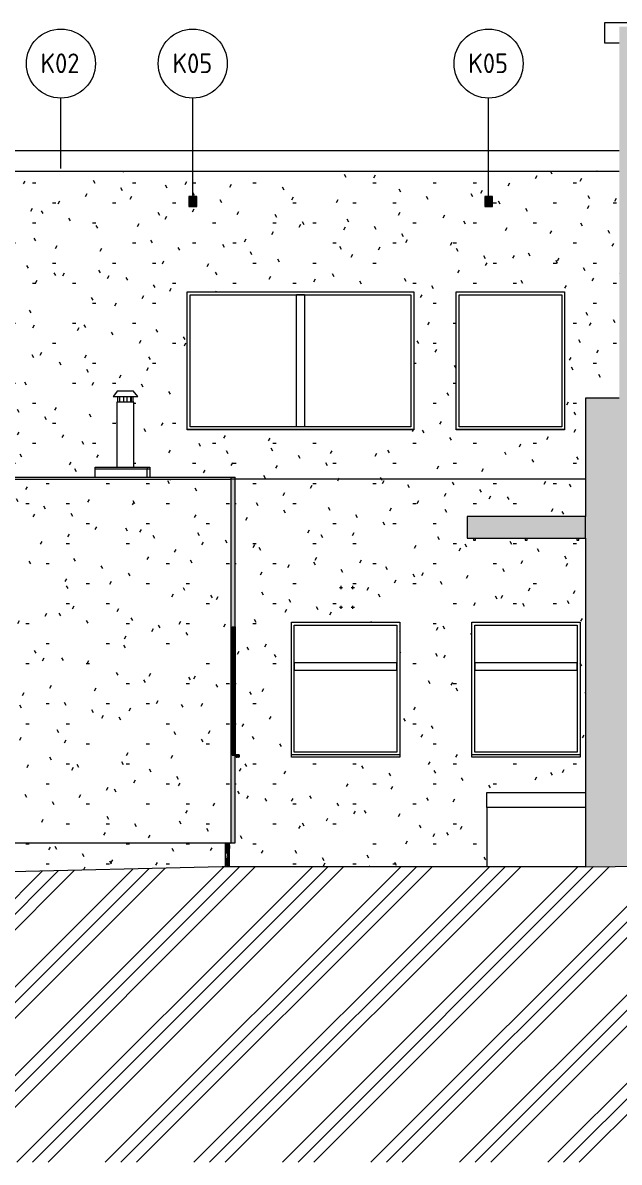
# Model space of a CAD drawing. Header units: millimetres. Extents: x -17526 to 472153, y -45352 to 20466.
# Drawn here: x 240928 to 246977, y -2010 to 9550 of the extents above; entities that cross this region are included whole.
import ezdxf

# ---------------------------------------------------------------- set-up
doc = ezdxf.new("R2010")
doc.units = ezdxf.units.MM
for name, color, linetype, lineweight in [('A-DETL-GENF', 92, 'Continuous', 9), ('A-DETL-THIN', 151, 'Continuous', 9), ('A-FLOR', 192, 'Continuous', 9), ('A-GLAZ', 151, 'Continuous', 9), ('A-ROOF', 132, 'Continuous', 9), ('A-ROOF-IDEN', 132, 'Continuous', 9), ('A-ROOF-OTLN', 132, 'Continuous', 9), ('A-WALL', 113, 'Continuous', 9), ('A-WALL-PATT', 111, 'Continuous', 9), ('E-POWR-CNTR', 130, 'Continuous', 9), ('E-POWR-DROP', 130, 'Continuous', 9), ('M-EQPM', 50, 'Continuous', 9), ('M-EQPM-IDEN', 50, 'Continuous', 9), ('M-HVAC-CDFF', 50, 'Continuous', 9), ('Q-SPCQ', 91, 'Continuous', 9)]:
    doc.layers.add(name, color=color, linetype=linetype, lineweight=lineweight)
doc.styles.add('ISOCPEUR', font='isocpeur.ttf', dxfattribs={"width": 0.9, "height": 200})
pattern_1 = [(0, (331041.9, 0), (812.8, 203.2), [33.528, -576.072, 33.528, -576.072, -3251.2]), (0, (331041.9, 0), (812.8, 203.2), [-1219.2, 33.528, -1185.672, 33.528, -576.072, -1422.4]), (0, (331041.9, 0), (812.8, 203.2), [-3048, 33.528, -372.872, 33.528, -982.472]), (120, (331346.7, 101.6), (-582.37636, 602.30545), [33.528, -576.072, 33.528, -576.072, -3251.2]), (120, (331346.7, 101.6), (-582.37636, 602.30545), [-1219.2, 33.528, -1185.672, 33.528, -576.072, -1422.4]), (120, (331346.7, 101.6), (-582.37636, 602.30545), [-3048, 33.528, -372.872, 33.528, -982.472]), (240, (331448.3, 508), (-230.42364, -805.50545), [33.528, -576.072, 33.528, -576.072, -3251.2]), (240, (331448.3, 508), (-230.42364, -805.50545), [-1219.2, 33.528, -1185.672, 33.528, -576.072, -1422.4]), (240, (331448.3, 508), (-230.42364, -805.50545), [-3048, 33.528, -372.872, 33.528, -982.472])]
pattern_2 = [(0, (242997.24, 0), (2.158, 203.2), [0.08903, -1.53, 0.08903, -1.53, -8.633]), (0, (242997.24, 0), (2.158, 203.2), [-3.237, 0.08903, -3.148, 0.08903, -1.53, -3.777]), (0, (242997.24, 0), (2.158, 203.2), [-8.093, 0.08903, -0.99007, 0.08903, -2.609]), (90.088, (242998.04874, 101.6), (-1.548096044, 602.3053327), [29.036, -498.894, -3343.555]), (90.088, (242998.04874, 101.6), (-1.548096044, 602.3053327), [-527.93, 29.036, -498.894, -2815.625]), (90.088, (242998.04874, 101.6), (-1.548096044, 602.3053327), [-1055.859, 29.036, -1026.823, -1759.766]), (90.088, (242998.04874, 101.6), (-1.548096044, 602.3053327), [-2111.719, 29.036, -498.894, -1231.836]), (90.088, (242998.04874, 101.6), (-1.548096044, 602.3053327), [-2639.649, 29.036, -322.917, -879.883]), (90.088, (242998.04874, 101.6), (-1.548096044, 602.3053327), [-2991.602, 29.036, -850.847]), (269.912, (242998.31874, 508), (-0.614147115, -805.50500681), [29.036, -498.894, -3343.555]), (269.912, (242998.31874, 508), (-0.614147115, -805.50500681), [-527.93, 29.036, -498.894, -2815.625]), (269.912, (242998.31874, 508), (-0.614147115, -805.50500681), [-1055.859, 29.036, -1026.823, -1759.766]), (269.912, (242998.31874, 508), (-0.614147115, -805.50500681), [-2111.719, 29.036, -498.894, -1231.836]), (269.912, (242998.31874, 508), (-0.614147115, -805.50500681), [-2639.649, 29.036, -322.917, -879.883]), (269.912, (242998.31874, 508), (-0.614147115, -805.50500681), [-2991.602, 29.036, -850.847])]
pattern_3 = [(0, (242939.24, 0), (2.158, 203.2), [0.089, -1.53, 0.089, -1.53, -8.633]), (0, (242939.24, 0), (2.158, 203.2), [-3.237, 0.089, -3.148, 0.089, -1.53, -3.777]), (0, (242939.24, 0), (2.158, 203.2), [-8.093, 0.089, -0.9901, 0.089, -2.609]), (90.088, (242940.04874, 101.6), (-1.54809604, 602.3053327), [29.036, -498.894, -3343.555]), (90.088, (242940.04874, 101.6), (-1.54809604, 602.3053327), [-527.93, 29.036, -498.894, -2815.625]), (90.088, (242940.04874, 101.6), (-1.54809604, 602.3053327), [-1055.859, 29.036, -1026.823, -1759.766]), (90.088, (242940.04874, 101.6), (-1.54809604, 602.3053327), [-2111.719, 29.036, -498.894, -1231.836]), (90.088, (242940.04874, 101.6), (-1.54809604, 602.3053327), [-2639.649, 29.036, -322.917, -879.883]), (90.088, (242940.04874, 101.6), (-1.54809604, 602.3053327), [-2991.602, 29.036, -850.847]), (269.912, (242940.31874, 508), (-0.6141471, -805.5050068), [29.036, -498.894, -3343.555]), (269.912, (242940.31874, 508), (-0.6141471, -805.5050068), [-527.93, 29.036, -498.894, -2815.625]), (269.912, (242940.31874, 508), (-0.6141471, -805.5050068), [-1055.859, 29.036, -1026.823, -1759.766]), (269.912, (242940.31874, 508), (-0.6141471, -805.5050068), [-2111.719, 29.036, -498.894, -1231.836]), (269.912, (242940.31874, 508), (-0.6141471, -805.5050068), [-2639.649, 29.036, -322.917, -879.883]), (269.912, (242940.31874, 508), (-0.6141471, -805.5050068), [-2991.602, 29.036, -850.847])]

# ---------------------------------------------------------------- blocks, each defined once
blk = doc.blocks.new('DPS_vetrání_nová - Typ 1-V168-S-Nový')
at = {"layer": 'M-EQPM', "color": 11}
for p, q in [((-55531, 7786), (-55531, 7686)), ((-55451, 7786), (-55531, 7786)), ((-55526, 7691), (-55526, 7781)), ((-55526, 7781), (-55456, 7781)), ((-55526, 7776), (-55456, 7776)), ((-55526, 7767), (-55456, 7767)), ((-55526, 7758), (-55456, 7758)), ((-55526, 7749), (-55456, 7749)), ((-55456, 7781), (-55456, 7691)), ((-55451, 7686), (-55451, 7786)), ((-55531, 7686), (-55451, 7686)), ((-55526, 7740), (-55456, 7740)), ((-55526, 7732), (-55456, 7732)), ((-55526, 7723), (-55456, 7723)), ((-55526, 7714), (-55456, 7714)), ((-55526, 7705), (-55456, 7705)), ((-55526, 7696), (-55456, 7696)), ((-55456, 7691), (-55526, 7691))]:
    blk.add_line(p, q, dxfattribs=at)
blk = doc.blocks.new('OKNO_1k_nadsvetlik - OKNO_1k_nadsvetlik_1200 x 1450-1969503-S-Nový')
at = {"layer": 'A-GLAZ'}
for p, q in [((-87360, 2150), (-87360, 3440)), ((-87360, 3440), (-86320, 3440)), ((-86320, 3440), (-86320, 2150)), ((-87360, 3060), (-86320, 3060)), ((-87360, 3060), (-87360, 2980)), ((-86320, 2980), (-86320, 3060)), ((-86320, 2980), (-87360, 2980)), ((-86320, 2150), (-87360, 2150))]:
    blk.add_line(p, q, dxfattribs=at)
blk = doc.blocks.new('parapet_ext - parapet_ext-V154-S-Nový')
at = {"layer": 'Q-SPCQ'}
for p, q in [((-63247, 2050), (-63247, 2072)), ((-62147, 2072), (-63247, 2072)), ((-62147, 2050), (-63247, 2050)), ((-62147, 2072), (-62147, 2050))]:
    blk.add_line(p, q, dxfattribs=at)
blk = doc.blocks.new('OKNO_1k - OKNO_1k_1200x1500-2034293-S-Nový')
at = {"layer": 'A-GLAZ'}
for p, q in [((-85688, 5450), (-85688, 6790)), ((-85688, 6790), (-84648, 6790)), ((-84648, 6790), (-84648, 5450)), ((-84648, 5450), (-85688, 5450))]:
    blk.add_line(p, q, dxfattribs=at)
blk = doc.blocks.new('parapet_ext - parapet_ext-V169-S-Nový')
at = {"layer": 'Q-SPCQ'}
blk.add_line((-84618, 5422), (-85718, 5422), dxfattribs=at)
blk = doc.blocks.new('OKNO_2k_ - OKNO_2k_2400 x 1500-1963719-S-Nový')
at = {"layer": 'A-GLAZ'}
for p, q in [((-88418, 5450), (-88418, 6790)), ((-88418, 6790), (-86178, 6790)), ((-87338, 5450), (-87338, 6790)), ((-87258, 6790), (-87338, 6790)), ((-87258, 6790), (-87258, 5450)), ((-86178, 6790), (-86178, 5450)), ((-86178, 5450), (-88418, 5450)), ((-87258, 5450), (-87338, 5450))]:
    blk.add_line(p, q, dxfattribs=at)
blk = doc.blocks.new('parapet_ext - parapet_ext-1801991-S-Nový')
at = {"layer": 'Q-SPCQ'}
blk.add_line((-86148, 5422), (-88448, 5422), dxfattribs=at)
blk = doc.blocks.new('parapet_ext - parapet_ext-1802098-S-Nový')
at = {"layer": 'Q-SPCQ'}
for p, q in [((-87924, 2122), (-87927, 2122)), ((-87926, 2120), (-87926, 2100)), ((-87926, 2100), (-87924, 2100)), ((-87924, 2100), (-87924, 2122)), ((-87919, 2122), (-87924, 2122)), ((-87919, 2100), (-87924, 2100)), ((-87919, 2122), (-87919, 2100))]:
    blk.add_line(p, q, dxfattribs=at)
blk = doc.blocks.new('parapet_ext - parapet_ext-V170-S-Nový')
at = {"layer": 'Q-SPCQ'}
for p, q in [((-87932, 2122), (-87935, 2122)), ((-87934, 2120), (-87934, 2100)), ((-87934, 2100), (-87932, 2100)), ((-87932, 2100), (-87932, 2122)), ((-87927, 2122), (-87932, 2122)), ((-87927, 2100), (-87932, 2100)), ((-87927, 2122), (-87927, 2100))]:
    blk.add_line(p, q, dxfattribs=at)
blk = doc.blocks.new('parapet_ext - parapet_ext-V171-S-Nový')
at = {"layer": 'Q-SPCQ'}
for p, q in [((-87940, 2122), (-87943, 2122)), ((-87942, 2120), (-87942, 2100)), ((-87942, 2100), (-87940, 2100)), ((-87940, 2100), (-87940, 2122)), ((-87935, 2122), (-87940, 2122)), ((-87935, 2100), (-87940, 2100)), ((-87935, 2122), (-87935, 2100))]:
    blk.add_line(p, q, dxfattribs=at)
blk = doc.blocks.new('parapet_ext - parapet_ext-V172-S-Nový')
at = {"layer": 'Q-SPCQ'}
for p, q in [((-87948, 2122), (-87990, 2122)), ((-87990, 2120), (-87950, 2120)), ((-87950, 2120), (-87950, 2100)), ((-87950, 2100), (-87948, 2100)), ((-87948, 2100), (-87948, 2122)), ((-87943, 2122), (-87948, 2122)), ((-87943, 2100), (-87948, 2100)), ((-87943, 2122), (-87943, 2100))]:
    blk.add_line(p, q, dxfattribs=at)
blk = doc.blocks.new('FP_183-S-Nový')
at = {"layer": 'M-EQPM'}
for p, q in [((-85408, 4320), (-85408, 4313)), ((-85208, 4320), (-85208, 4313)), ((-84808, 4320), (-84808, 4313)), ((-84608, 4320), (-84608, 4313))]:
    blk.add_line(p, q, dxfattribs=at)
blk = doc.blocks.new('FP_184-S-Nový')
at = {"layer": 'M-EQPM'}
blk.add_line((-84408, 4542), (-85608, 4542), dxfattribs=at)
blk = doc.blocks.new('DPS_stříška_postranní_vstup - DPS_stříška_postranní_vstup-1594410-S-Nový')
at = {"layer": 'M-EQPM'}
for p, q in [((-85608, 4542), (-85608, 4541)), ((-85543, 4320), (-85543, 4301)), ((-85543, 4301), (-85533, 4301)), ((-85533, 4301), (-85523, 4301)), ((-85523, 4301), (-85523, 4320)), ((-85018, 4320), (-85018, 4301)), ((-85018, 4301), (-85008, 4301)), ((-85008, 4301), (-84998, 4301)), ((-84998, 4301), (-84998, 4320)), ((-84493, 4320), (-84493, 4301)), ((-84493, 4301), (-84483, 4301)), ((-84483, 4301), (-84473, 4301)), ((-84473, 4301), (-84473, 4320))]:
    blk.add_line(p, q, dxfattribs=at)
for name in ['FP_184-S-Nový', 'FP_183-S-Nový']:
    blk.add_blockref(name, (0, 0), dxfattribs=at)
blk = doc.blocks.new('Komín6 - Komín6-1996301-S-Nový')
at = {"layer": 'M-HVAC-CDFF'}
for p, q in [((-89152, 5815), (-89199, 5760)), ((-89152, 5815), (-88995, 5815)), ((-88949, 5760), (-88995, 5815)), ((-89199, 5760), (-88949, 5760)), ((-89159, 5700), (-89159, 5040)), ((-88989, 5700), (-89159, 5700)), ((-89150, 5700), (-89150, 5760)), ((-89135, 5760), (-89135, 5700)), ((-89130, 5700), (-89130, 5760)), ((-89089, 5700), (-89089, 5760)), ((-89059, 5760), (-89059, 5700)), ((-89017, 5700), (-89017, 5760)), ((-89012, 5700), (-89012, 5760)), ((-88997, 5760), (-88997, 5700)), ((-88989, 5040), (-88989, 5700))]:
    blk.add_line(p, q, dxfattribs=at)
blk = doc.blocks.new('Popiska zakončení střešního pláště - Popiska okna_Bublina-1463073-S-Nový')
at = {"layer": 'A-ROOF-IDEN'}
blk.add_circle((-89728, 9136), 350, dxfattribs=at)
blk = doc.blocks.new('Popiska mechanické zařízení - Popiska okna_Bublina-1428144-S-Nový')
at = {"layer": 'M-EQPM-IDEN'}
blk.add_circle((-88390, 9136), 350, dxfattribs=at)

msp = doc.modelspace()

# ---------------------------------------------------------------- hatches: boundary and pattern name
at = {"layer": 'A-DETL-GENF'}
for points in [[(246634, 988), (265693, 1113), (265693, 5740), (265443, 5740), (265443, 9510), (246977, 9510), (246977, 5740), (246634, 5740), (246634, 1082)], [(246166, 4320), (246634, 4320), (246634, 4540), (245434, 4540), (245434, 4320), (245941, 4320)]]:
    msp.add_hatch(color=9, dxfattribs=at).paths.add_polyline_path(points)
h = msp.add_hatch(dxfattribs=at)
h.set_pattern_fill('FP_120', style=0, pattern_type=2)
h.set_pattern_definition([(45, (331041.9, 0), (-449.013, 449.013), []), (45, (331200.66, 0), (0, 898.0256), []), (45, (330883.16, 0), (0, 898.0256), [])])
h.paths.add_polyline_path([(243693, -2010), (334530, -2010), (334530, 2837), (331268, 2494), (324169, 2370), (324169, 2230), (320818, 2230), (320530, 2518), (314589, 2518), (314195, 2588), (310108, 2230), (298413, 2230), (298413, 2180), (282097, 2180), (282097, 1523), (277778, 1146), (277335, 890), (270891, 890), (270061, 846), (265693, 846), (265693, 1113), (246615, 988), (242950, 988), (234619, 789), (234619, 589), (232519, 589), (232519, -2010), (241895, -2010)])
at = {"layer": 'A-WALL-PATT'}
h = msp.add_hatch(dxfattribs=at)
h.set_pattern_fill('FP_116', color=11, style=0, pattern_type=2)
h.set_pattern_definition(pattern_1)
h.paths.add_polyline_path([(234652, 4920), (235660, 4920), (235660, 4940), (241663, 4940), (241663, 5040), (241883, 5040), (241883, 5700), (241892, 5700), (241892, 5760), (241843, 5760), (241889, 5815), (242047, 5815), (242093, 5760), (242045, 5760), (242045, 5700), (242053, 5700), (242053, 5040), (242215, 5040), (242215, 4940), (243083, 4940), (243083, 4920), (246634, 4920), (246634, 5740), (246977, 5740), (246977, 8046), (234652, 8046), (234652, 5204)])
h.paths.add_polyline_path([(237909, 5420), (235609, 5420), (235609, 6820), (237909, 6820), (237909, 5547)])
h.paths.add_polyline_path([(238309, 5420), (238309, 6820), (240609, 6820), (240609, 5420), (238748, 5420)])
h.paths.add_polyline_path([(246424, 5420), (245324, 5420), (245324, 6820), (246424, 6820), (246424, 5547)])
h.paths.add_polyline_path([(242594, 5420), (242594, 6820), (244894, 6820), (244894, 5420), (242794, 5420)])
h.paths.add_polyline_path([(241926, 5700), (241953, 5700), (241953, 5760), (241911, 5760), (241911, 5700), (241915, 5700)])
h.paths.add_polyline_path([(242025, 5700), (242024, 5760), (241983, 5760), (241983, 5700), (242021, 5700)])
h.paths.add_polyline_path([(245652, 7686), (245612, 7686), (245612, 7786), (245692, 7786), (245692, 7686), (245663, 7686)])
h.paths.add_polyline_path([(236692, 7686), (236612, 7686), (236612, 7786), (236692, 7786), (236692, 7686)])
h.paths.add_polyline_path([(239647, 7686), (239612, 7686), (239612, 7786), (239692, 7786), (239692, 7686), (239652, 7686)])
h.paths.add_polyline_path([(242671, 7686), (242612, 7686), (242612, 7786), (242692, 7786), (242692, 7686), (242682, 7686)])
h = msp.add_hatch(dxfattribs=at)
h.set_pattern_fill('FP_128', color=11, style=0, pattern_type=2)
h.set_pattern_definition([(0, (330976.58, 0), (812.794, 203.2), [33.528, -576.068, 33.528, -576.068, -3251.176]), (0, (330976.58, 0), (812.794, 203.2), [-1219.191, 33.528, -1185.663, 33.528, -576.068, -1422.39]), (0, (330976.58, 0), (812.794, 203.2), [-3047.978, 33.528, -372.869, 33.528, -982.465]), (120, (331281.38, 101.6), (-582.374, 602.30335), [33.528, -576.071, 33.528, -3827.265]), (120, (331281.38, 101.6), (-582.374, 602.30335), [-643.127, -576.071, 33.528, -1185.67, -2031.996]), (120, (331281.38, 101.6), (-582.374, 602.30335), [-2438.396, 33.528, -576.071, 33.528, -1388.869]), (120, (331281.38, 101.6), (-582.374, 602.30335), [-3081.522, -372.871, 33.528, -982.47]), (240, (331382.98, 508), (-230.4245, -805.50495), [33.528, -576.071, 33.528, -3827.265]), (240, (331382.98, 508), (-230.4245, -805.50495), [-643.127, -576.071, 33.528, -1185.67, -2031.996]), (240, (331382.98, 508), (-230.4245, -805.50495), [-2438.396, 33.528, -576.071, 33.528, -1388.869]), (240, (331382.98, 508), (-230.4245, -805.50495), [-3081.522, -372.871, 33.528, -982.47])])
h.paths.add_polyline_path([(235723, 1230), (243041, 1230), (243041, 4920), (235723, 4920), (235723, 1425)])
h.paths.add_polyline_path([(240322, 1760), (238991, 1760), (238991, 3230), (240891, 3230), (240891, 1760), (240546, 1760)])
h = msp.add_hatch(dxfattribs=at)
h.set_pattern_fill('FP_116', color=11, style=0, pattern_type=2)
h.set_pattern_definition(pattern_1)
h.paths.add_polyline_path([(243195, 988), (245634, 988), (245634, 1740), (246634, 1740), (246634, 4320), (246569, 4320), (246569, 4301), (246549, 4301), (246549, 4320), (246044, 4320), (246044, 4301), (246024, 4301), (246024, 4320), (245519, 4320), (245519, 4301), (245499, 4301), (245499, 4320), (245434, 4320), (245434, 4542), (246634, 4542), (246634, 4920), (243083, 4920), (243083, 2122), (243123, 2122), (243123, 2100), (243116, 2100), (243115, 2100), (243108, 2100), (243107, 2100), (243100, 2100), (243099, 2100), (243092, 2100), (243092, 2120), (243083, 2120), (243083, 1230), (243025, 1230), (243025, 988), (243106, 988)])
h.paths.add_polyline_path([(243693, 2100), (243652, 2100), (243652, 3470), (244752, 3470), (244752, 2100), (244143, 2100)])
h.paths.add_polyline_path([(245491, 2100), (245482, 2100), (245482, 3470), (246582, 3470), (246582, 2100), (245941, 2100)])
h.paths.add_polyline_path([(244158, 3611), (244151, 3612), (244149, 3615), (244147, 3620), (244149, 3626), (244154, 3629), (244158, 3628), (244160, 3628), (244164, 3622), (244164, 3616), (244163, 3615)])
h.paths.add_polyline_path([(244278, 3611), (244271, 3612), (244269, 3615), (244267, 3620), (244269, 3626), (244274, 3629), (244278, 3628), (244280, 3628), (244284, 3622), (244283, 3615), (244283, 3615)])
h.paths.add_polyline_path([(244278, 3811), (244271, 3812), (244269, 3814), (244267, 3820), (244269, 3826), (244274, 3829), (244278, 3828), (244280, 3828), (244284, 3822), (244283, 3815)])
h.paths.add_polyline_path([(244158, 3811), (244151, 3812), (244149, 3814), (244147, 3820), (244149, 3826), (244154, 3829), (244158, 3828), (244160, 3828), (244164, 3822), (244164, 3816)])
h = msp.add_hatch(dxfattribs=at)
h.set_pattern_fill('FP_130', color=11, style=0, pattern_type=2)
h.set_pattern_definition(pattern_2)
h.paths.add_polyline_path([(243083, 1230), (243083, 2120), (243052, 2120), (243052, 3420), (243057, 3420), (243057, 2122), (243060, 2122), (243060, 3420), (243065, 3420), (243065, 2122), (243068, 2122), (243068, 3420), (243073, 3420), (243073, 2122), (243076, 2122), (243076, 3420), (243081, 3420), (243081, 2122), (243083, 2122), (243083, 4920), (243041, 4920), (243041, 1230)])
h = msp.add_hatch(dxfattribs=at)
h.set_pattern_fill('FP_130', color=11, style=0, pattern_type=2)
h.set_pattern_definition(pattern_2)
h.paths.add_polyline_path([(243041, 1230), (243041, 1230), (243041, 1425)])
h = msp.add_hatch(dxfattribs=at)
h.set_pattern_fill('FP_131', color=11, style=0, pattern_type=2)
h.set_pattern_definition([(0, (330976.36, 0), (812.794, 203.2), [33.528, -576.068, 33.528, -576.068, -3251.176]), (0, (330976.36, 0), (812.794, 203.2), [-1219.191, 33.528, -1185.663, 33.528, -576.068, -1422.39]), (0, (330976.36, 0), (812.794, 203.2), [-3047.978, 33.528, -372.869, 33.528, -982.465]), (120, (331281.15, 101.6), (-582.374, 602.30335), [33.528, -576.071, 33.528, -3827.265]), (120, (331281.15, 101.6), (-582.374, 602.30335), [-643.127, -576.071, 33.528, -1185.67, -2031.996]), (120, (331281.15, 101.6), (-582.374, 602.30335), [-2438.396, 33.528, -576.071, 33.528, -1388.869]), (120, (331281.15, 101.6), (-582.374, 602.30335), [-3081.522, -372.871, 33.528, -982.47]), (240, (331382.75, 508), (-230.4245, -805.50495), [33.528, -576.071, 33.528, -3827.265]), (240, (331382.75, 508), (-230.4245, -805.50495), [-643.127, -576.071, 33.528, -1185.67, -2031.996]), (240, (331382.75, 508), (-230.4245, -805.50495), [-2438.396, 33.528, -576.071, 33.528, -1388.869]), (240, (331382.75, 508), (-230.4245, -805.50495), [-3081.522, -372.871, 33.528, -982.47])])
h.paths.add_polyline_path([(235781, 817), (242983, 988), (242983, 1230), (235781, 1230), (235781, 988)])
h = msp.add_hatch(dxfattribs=at)
h.set_pattern_fill('FP_133', color=11, style=0, pattern_type=2)
h.set_pattern_definition(pattern_3)
h.paths.add_polyline_path([(242984, 988), (243025, 988), (243025, 1230), (242984, 1230), (242984, 1082)])
h = msp.add_hatch(dxfattribs=at)
h.set_pattern_fill('FP_133', color=11, style=0, pattern_type=2)
h.set_pattern_definition(pattern_3)
h.paths.add_polyline_path([(242983, 988), (242984, 988), (242983, 1082)])
at = {"layer": 'E-POWR-DROP'}
for points in [[(244158, 3811), (244164, 3816), (244164, 3818), (244164, 3822), (244160, 3828), (244154, 3829), (244149, 3826), (244147, 3820), (244149, 3814), (244151, 3812), (244156, 3812)], [(244278, 3811), (244284, 3816), (244284, 3818), (244283, 3824), (244280, 3828), (244274, 3829), (244269, 3826), (244267, 3820), (244269, 3814), (244271, 3812), (244276, 3812)], [(244158, 3611), (244164, 3616), (244164, 3618), (244164, 3622), (244160, 3628), (244154, 3629), (244149, 3626), (244147, 3620), (244149, 3614), (244151, 3612), (244156, 3612)], [(244278, 3611), (244284, 3616), (244284, 3618), (244283, 3624), (244280, 3628), (244274, 3629), (244269, 3626), (244267, 3620), (244269, 3614), (244271, 3612), (244276, 3612)]]:
    msp.add_hatch(color=256, dxfattribs=at).paths.add_polyline_path(points)

# ---------------------------------------------------------------- linework, layer by layer
at = {"layer": 'A-DETL-THIN'}
for p, q in [((246977, 5740), (246634, 5740)), ((246634, 5740), (246634, 4540)), ((246634, 4540), (245434, 4540)), ((245434, 4540), (245434, 4320)), ((246634, 4320), (246634, 4540)), ((245434, 4320), (246634, 4320)), ((246634, 4320), (246634, 988)), ((246634, 988), (265693, 1113)), ((242950, 988), (234619, 789)), ((246634, 988), (242950, 988))]:
    msp.add_line(p, q, dxfattribs=at)
at = {"layer": 'A-FLOR'}
for p, q in [((245634, 1740), (246634, 1740)), ((245634, 1590), (245634, 1740)), ((246634, 1590), (245634, 1590))]:
    msp.add_line(p, q, dxfattribs=at)
at = {"layer": 'A-ROOF'}
for p, q in [((241663, 5040), (242215, 5040)), ((241663, 5020), (241663, 5040)), ((242188, 5040), (242188, 5020)), ((242215, 5040), (242215, 5020))]:
    msp.add_line(p, q, dxfattribs=at)
at = {"layer": 'A-ROOF', "color": 11}
for p, q in [((235660, 4940), (243083, 4940)), ((243041, 4920), (243041, 4940)), ((243083, 4920), (243041, 4920)), ((243083, 4920), (243083, 4940))]:
    msp.add_line(p, q, dxfattribs=at)
at = {"layer": 'A-ROOF-IDEN'}
msp.add_line((241314, 8073), (241314, 8786), dxfattribs=at)
at = {"layer": 'A-ROOF-OTLN'}
for p, q in [((246827, 9544), (246827, 9352)), ((265587, 9550), (246833, 9550)), ((246833, 9346), (246977, 9346))]:
    msp.add_line(p, q, dxfattribs=at)
at = {"layer": 'A-ROOF-OTLN', "color": 11}
for p, q in [((246977, 8250), (234408, 8250)), ((234408, 8046), (246977, 8046))]:
    msp.add_line(p, q, dxfattribs=at)
at = {"layer": 'A-ROOF-OTLN'}
for points, knots in [([(246833, 9550), (246833, 9550), (246833, 9550), (246833, 9550), (246832, 9550), (246832, 9550), (246831, 9550), (246831, 9549), (246831, 9549), (246830, 9549), (246830, 9549), (246830, 9549), (246829, 9548), (246829, 9548), (246829, 9547), (246828, 9547), (246828, 9546), (246827, 9545), (246827, 9544), (246827, 9544)], [-0.75, -0.75, -0.75, -0.75, -0.71875, -0.6875, -0.65625, -0.625, -0.59375, -0.5625, -0.53125, -0.5, -0.46875, -0.4375, -0.375, -0.34375, -0.3125, -0.25, -0.1875, -0.125, 0, 0, 0, 0]), ([(246827, 9352), (246827, 9351), (246827, 9350), (246828, 9349), (246828, 9349), (246829, 9348), (246829, 9347), (246829, 9347), (246830, 9347), (246830, 9347), (246830, 9346), (246831, 9346), (246831, 9346), (246831, 9346), (246832, 9346), (246832, 9346), (246833, 9346), (246833, 9346), (246833, 9346), (246833, 9346)], [-1, -1, -1, -1, -0.8888889, -0.8333333, -0.7777778, -0.7222222, -0.6666667, -0.6388889, -0.6111111, -0.5833333, -0.5555556, -0.5277778, -0.5, -0.4722222, -0.4444444, -0.4166667, -0.3888889, -0.3611111, -0.3333333, -0.3333333, -0.3333333, -0.3333333])]:
    msp.add_open_spline(points, degree=3, knots=knots, dxfattribs=at)
at = {"layer": 'A-WALL', "color": 11}
for p, q in [((242594, 5420), (242594, 6820)), ((242594, 6820), (244894, 6820)), ((244894, 6820), (244894, 5420)), ((245324, 5420), (245324, 6820)), ((245324, 6820), (246424, 6820)), ((246424, 6820), (246424, 5420)), ((244894, 5420), (242594, 5420)), ((246424, 5420), (245324, 5420)), ((234652, 4920), (243041, 4920)), ((243041, 1230), (243041, 4920)), ((246634, 4920), (243083, 4920)), ((243083, 2122), (243083, 4920)), ((243652, 2122), (243652, 3470)), ((243652, 3470), (244752, 3470)), ((244752, 3470), (244752, 2122)), ((245482, 2122), (245482, 3470)), ((245482, 3470), (246582, 3470)), ((246582, 3470), (246582, 2122)), ((243052, 2120), (243052, 3420)), ((243052, 3420), (243057, 3420)), ((243057, 3420), (243057, 2122)), ((243060, 2122), (243060, 3420)), ((243060, 3420), (243065, 3420)), ((243065, 3420), (243065, 2122)), ((243068, 2122), (243068, 3420)), ((243068, 3420), (243073, 3420)), ((243073, 3420), (243073, 2122)), ((243076, 2122), (243076, 3420)), ((243076, 3420), (243081, 3420)), ((243081, 3420), (243081, 2122)), ((243083, 1230), (243083, 2120)), ((235660, 1230), (243083, 1230)), ((242983, 988), (242983, 1230)), ((243025, 988), (243025, 1230))]:
    msp.add_line(p, q, dxfattribs=at)
at = {"layer": 'A-WALL'}
for p, q in [((241663, 4940), (241663, 5020)), ((242215, 5020), (241663, 5020)), ((242188, 4940), (242188, 5020)), ((242215, 5020), (242215, 4940)), ((245634, 1590), (245634, 988))]:
    msp.add_line(p, q, dxfattribs=at)
at = {"layer": 'E-POWR-CNTR'}
for p, q in [((244140, 3820), (244172, 3820)), ((244156, 3804), (244156, 3836)), ((244260, 3820), (244292, 3820)), ((244276, 3804), (244276, 3836)), ((244140, 3620), (244172, 3620)), ((244156, 3604), (244156, 3636)), ((244260, 3620), (244292, 3620)), ((244276, 3604), (244276, 3636))]:
    msp.add_line(p, q, dxfattribs=at)
at = {"layer": 'M-EQPM-IDEN'}
for p, q in [((242652, 7786), (242652, 8786)), ((245652, 7786), (245652, 8786))]:
    msp.add_line(p, q, dxfattribs=at)

# ---------------------------------------------------------------- block references
at = {"layer": 'A-GLAZ'}
for name, p in [('OKNO_2k_ - OKNO_2k_2400 x 1500-1963719-S-Nový', (331042, 0)), ('OKNO_1k - OKNO_1k_1200x1500-2034293-S-Nový', (331042, 0)), ('OKNO_1k_nadsvetlik - OKNO_1k_nadsvetlik_1200 x 1450-1969503-S-Nový', (331042, 0)), ('OKNO_1k_nadsvetlik - OKNO_1k_nadsvetlik_1200 x 1450-1969503-S-Nový', (332872, 0))]:
    msp.add_blockref(name, p, dxfattribs=at)
at = {"layer": 'A-ROOF-IDEN'}
msp.add_blockref('Popiska zakončení střešního pláště - Popiska okna_Bublina-1463073-S-Nový', (331042, 0), dxfattribs=at)
at = {"layer": 'M-EQPM', "color": 11}
for p in [(298144, 0), (301144, 0)]:
    msp.add_blockref('DPS_vetrání_nová - Typ 1-V168-S-Nový', p, dxfattribs=at)
at = {"layer": 'M-EQPM'}
msp.add_blockref('DPS_stříška_postranní_vstup - DPS_stříška_postranní_vstup-1594410-S-Nový', (331042, 0), dxfattribs=at)
at = {"layer": 'M-EQPM-IDEN'}
for p in [(331042, 0), (334042, 0)]:
    msp.add_blockref('Popiska mechanické zařízení - Popiska okna_Bublina-1428144-S-Nový', p, dxfattribs=at)
at = {"layer": 'M-HVAC-CDFF'}
msp.add_blockref('Komín6 - Komín6-1996301-S-Nový', (331042, 0), dxfattribs=at)
at = {"layer": 'Q-SPCQ'}
for name, p in [('parapet_ext - parapet_ext-1801991-S-Nový', (331042, 0)), ('parapet_ext - parapet_ext-V169-S-Nový', (331042, 0)), ('parapet_ext - parapet_ext-V172-S-Nový', (331042, 0)), ('parapet_ext - parapet_ext-V171-S-Nový', (331042, 0)), ('parapet_ext - parapet_ext-V170-S-Nový', (331042, 0)), ('parapet_ext - parapet_ext-1802098-S-Nový', (331042, 0)), ('parapet_ext - parapet_ext-V154-S-Nový', (306900, 50)), ('parapet_ext - parapet_ext-V154-S-Nový', (308730, 50))]:
    msp.add_blockref(name, p, dxfattribs=at)

# ---------------------------------------------------------------- texts
at = {"layer": 'A-ROOF-IDEN', "insert": (241107, 9239), "char_height": 200, "width": 497.85, "attachment_point": 1, "style": 'ISOCPEUR'}
msp.add_mtext('K02', dxfattribs=at)
at = {"layer": 'M-EQPM-IDEN', "char_height": 200, "width": 497.85, "attachment_point": 1, "style": 'ISOCPEUR'}
for insert in [(242446, 9239), (245446, 9239)]:
    msp.add_mtext('K05', dxfattribs=dict(at, insert=insert))

doc.saveas('drawing.dxf')
